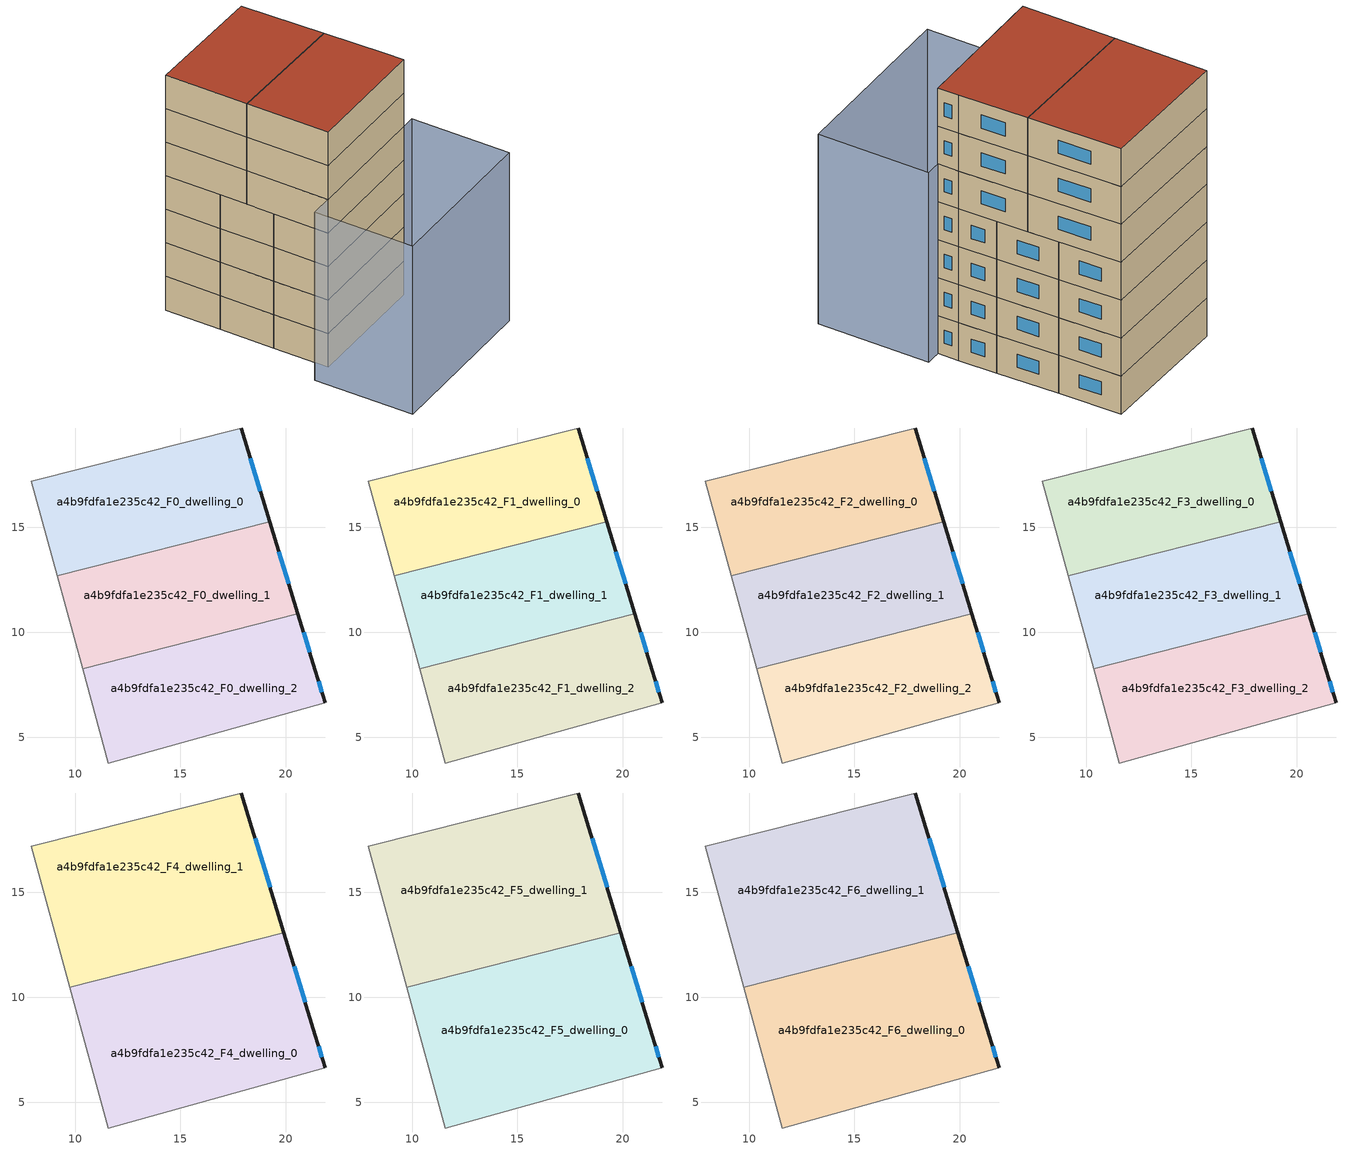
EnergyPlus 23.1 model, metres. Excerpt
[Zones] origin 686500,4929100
a4b9fdfa1e235c42_F0_dwelling_0
 floor ground (EU_floor_Construction): 17.89,19.72 19.25,15.27 9.14,12.69 7.92,17.18 z0
 wall outside (EU_wall_Construction): 19.25,15.27 17.89,19.72 z0:3
 wall adiabatic (EU_wall_Construction): 17.89,19.72 7.92,17.18 9.14,12.69 z0:3
 wall to a4b9fdfa1e235c42_F0_dwelling_1 (EU_wall_Construction): 9.14,12.69 19.25,15.27 z0:3
 window (EU_Window_Construction): 18.81,16.71 18.33,18.27 z0.98:2.02
a4b9fdfa1e235c42_F0_dwelling_1
 floor ground (EU_floor_Construction): 19.25,15.27 20.59,10.88 10.35,8.27 9.14,12.69 z0
 wall outside (EU_wall_Construction): 20.59,10.88 19.25,15.27 z0:3
 wall adiabatic (EU_wall_Construction): 9.14,12.69 10.35,8.27 z0:3
 wall to a4b9fdfa1e235c42_F0_dwelling_2 (EU_wall_Construction): 10.35,8.27 20.59,10.88 z0:3
 window (EU_Window_Construction): 20.15,12.3 19.68,13.84 z0.98:2.02
a4b9fdfa1e235c42_F0_dwelling_2
 floor ground (EU_floor_Construction): 20.59,10.88 21.42,8.18 21.88,6.66 11.58,3.79 10.35,8.27 z0
 wall outside (EU_wall_Construction): 21.88,6.66 21.42,8.18 20.59,10.88 z0:3
 wall adiabatic (EU_wall_Construction): 10.35,8.27 11.58,3.79 21.88,6.66 z0:3
 window (EU_Window_Construction): 21.73,7.15 21.57,7.68 / 21.15,9.05 20.86,10 z0.98:2.02
a4b9fdfa1e235c42_F1_dwelling_0
 floor to a4b9fdfa1e235c42_F0_dwelling_0 (EU_floor_Construction): 17.89,19.72 19.25,15.27 9.14,12.69 7.92,17.18 z3
 wall outside (EU_wall_Construction): 19.25,15.27 17.89,19.72 z3:6
 wall adiabatic (EU_wall_Construction): 17.89,19.72 7.92,17.18 9.14,12.69 z3:6
 wall to a4b9fdfa1e235c42_F1_dwelling_1 (EU_wall_Construction): 9.14,12.69 19.25,15.27 z3:6
 window (EU_Window_Construction): 18.81,16.71 18.33,18.27 z3.98:5.02
a4b9fdfa1e235c42_F1_dwelling_1
 floor to a4b9fdfa1e235c42_F0_dwelling_1 (EU_floor_Construction): 19.25,15.27 20.59,10.88 10.35,8.27 9.14,12.69 z3
 wall outside (EU_wall_Construction): 20.59,10.88 19.25,15.27 z3:6
 wall adiabatic (EU_wall_Construction): 9.14,12.69 10.35,8.27 z3:6
 wall to a4b9fdfa1e235c42_F1_dwelling_2 (EU_wall_Construction): 10.35,8.27 20.59,10.88 z3:6
 window (EU_Window_Construction): 20.15,12.3 19.68,13.84 z3.98:5.02
a4b9fdfa1e235c42_F1_dwelling_2
 floor to a4b9fdfa1e235c42_F0_dwelling_2 (EU_floor_Construction): 20.59,10.88 21.42,8.18 21.88,6.66 11.58,3.79 10.35,8.27 z3
 wall outside (EU_wall_Construction): 21.88,6.66 21.42,8.18 20.59,10.88 z3:6
 wall adiabatic (EU_wall_Construction): 10.35,8.27 11.58,3.79 21.88,6.66 z3:6
 window (EU_Window_Construction): 21.73,7.15 21.57,7.68 / 21.15,9.05 20.86,10 z3.98:5.02
a4b9fdfa1e235c42_F2_dwelling_0
 floor to a4b9fdfa1e235c42_F1_dwelling_0 (EU_floor_Construction): 17.89,19.72 19.25,15.27 9.14,12.69 7.92,17.18 z6
 wall outside (EU_wall_Construction): 19.25,15.27 17.89,19.72 z6:9
 wall adiabatic (EU_wall_Construction): 17.89,19.72 7.92,17.18 9.14,12.69 z6:9
 wall to a4b9fdfa1e235c42_F2_dwelling_1 (EU_wall_Construction): 9.14,12.69 19.25,15.27 z6:9
 window (EU_Window_Construction): 18.81,16.71 18.33,18.27 z6.98:8.02
a4b9fdfa1e235c42_F2_dwelling_1
 floor to a4b9fdfa1e235c42_F1_dwelling_1 (EU_floor_Construction): 19.25,15.27 20.59,10.88 10.35,8.27 9.14,12.69 z6
 wall outside (EU_wall_Construction): 20.59,10.88 19.25,15.27 z6:9
 wall adiabatic (EU_wall_Construction): 9.14,12.69 10.35,8.27 z6:9
 wall to a4b9fdfa1e235c42_F2_dwelling_2 (EU_wall_Construction): 10.35,8.27 20.59,10.88 z6:9
 window (EU_Window_Construction): 20.15,12.3 19.68,13.84 z6.98:8.02
a4b9fdfa1e235c42_F2_dwelling_2
 floor to a4b9fdfa1e235c42_F1_dwelling_2 (EU_floor_Construction): 20.59,10.88 21.42,8.18 21.88,6.66 11.58,3.79 10.35,8.27 z6
 wall outside (EU_wall_Construction): 21.88,6.66 21.42,8.18 20.59,10.88 z6:9
 wall adiabatic (EU_wall_Construction): 10.35,8.27 11.58,3.79 21.88,6.66 z6:9
 window (EU_Window_Construction): 21.73,7.15 21.57,7.68 / 21.15,9.05 20.86,10 z6.98:8.02
a4b9fdfa1e235c42_F3_dwelling_0
 floor to a4b9fdfa1e235c42_F2_dwelling_0 (EU_floor_Construction): 17.89,19.72 19.25,15.27 9.14,12.69 7.92,17.18 z9
 wall outside (EU_wall_Construction): 19.25,15.27 17.89,19.72 z9:12
 wall adiabatic (EU_wall_Construction): 17.89,19.72 7.92,17.18 9.14,12.69 z9:12
 wall to a4b9fdfa1e235c42_F3_dwelling_1 (EU_wall_Construction): 9.14,12.69 19.25,15.27 z9:12
 window (EU_Window_Construction): 18.81,16.71 18.33,18.27 z9.98:11.02
a4b9fdfa1e235c42_F3_dwelling_1
 floor to a4b9fdfa1e235c42_F2_dwelling_1 (EU_floor_Construction): 19.25,15.27 20.59,10.88 10.35,8.27 9.14,12.69 z9
 wall outside (EU_wall_Construction): 20.59,10.88 19.25,15.27 z9:12
 wall adiabatic (EU_wall_Construction): 9.14,12.69 10.35,8.27 z9:12
 wall to a4b9fdfa1e235c42_F3_dwelling_2 (EU_wall_Construction): 10.35,8.27 20.59,10.88 z9:12
 window (EU_Window_Construction): 20.15,12.3 19.68,13.84 z9.98:11.02
a4b9fdfa1e235c42_F3_dwelling_2
 floor to a4b9fdfa1e235c42_F2_dwelling_2 (EU_floor_Construction): 20.59,10.88 21.42,8.18 21.88,6.66 11.58,3.79 10.35,8.27 z9
 wall outside (EU_wall_Construction): 21.88,6.66 21.42,8.18 20.59,10.88 z9:12
 wall adiabatic (EU_wall_Construction): 10.35,8.27 11.58,3.79 21.88,6.66 z9:12
 window (EU_Window_Construction): 21.73,7.15 21.57,7.68 / 21.15,9.05 20.86,10 z9.98:11.02
a4b9fdfa1e235c42_F4_dwelling_0
 floor to a4b9fdfa1e235c42_F3_dwelling_2 (EU_floor_Construction): 20.59,10.88 21.42,8.18 21.88,6.66 11.58,3.79 10.35,8.27 z12
 floor to a4b9fdfa1e235c42_F3_dwelling_1 (EU_floor_Construction): 19.92,13.06 20.59,10.88 10.35,8.27 9.75,10.47 z12
 wall outside (EU_wall_Construction): 21.88,6.66 21.42,8.18 19.92,13.07 z12:15
 wall adiabatic (EU_wall_Construction): 9.75,10.47 11.58,3.79 21.88,6.66 z12:15
 wall to a4b9fdfa1e235c42_F4_dwelling_1 (EU_wall_Construction): 19.92,13.07 9.75,10.47 z12:15
 window (EU_Window_Construction): 20.93,9.77 20.41,11.48 / 21.73,7.15 21.57,7.68 z12.98:14.02
a4b9fdfa1e235c42_F4_dwelling_1
 floor to a4b9fdfa1e235c42_F3_dwelling_0 (EU_floor_Construction): 17.89,19.72 19.25,15.27 9.14,12.69 7.92,17.18 z12
 floor to a4b9fdfa1e235c42_F3_dwelling_1 (EU_floor_Construction): 19.25,15.27 19.92,13.06 9.75,10.47 9.14,12.69 z12
 wall outside (EU_wall_Construction): 19.92,13.07 17.89,19.72 z12:15
 wall adiabatic (EU_wall_Construction): 17.89,19.72 7.92,17.18 9.75,10.47 z12:15
 window (EU_Window_Construction): 19.26,15.23 18.55,17.55 z12.98:14.02
a4b9fdfa1e235c42_F5_dwelling_0
 floor to a4b9fdfa1e235c42_F4_dwelling_0 (EU_floor_Construction): 19.92,13.07 21.42,8.18 21.88,6.66 11.58,3.79 9.75,10.47 z15
 wall outside (EU_wall_Construction): 21.88,6.66 21.42,8.18 19.92,13.07 z15:18
 wall adiabatic (EU_wall_Construction): 9.75,10.47 11.58,3.79 21.88,6.66 z15:18
 wall to a4b9fdfa1e235c42_F5_dwelling_1 (EU_wall_Construction): 19.92,13.07 9.75,10.47 z15:18
 window (EU_Window_Construction): 20.93,9.77 20.41,11.48 / 21.73,7.15 21.57,7.68 z15.98:17.02
a4b9fdfa1e235c42_F5_dwelling_1
 floor to a4b9fdfa1e235c42_F4_dwelling_1 (EU_floor_Construction): 17.89,19.72 19.92,13.07 9.75,10.47 7.92,17.18 z15
 wall outside (EU_wall_Construction): 19.92,13.07 17.89,19.72 z15:18
 wall adiabatic (EU_wall_Construction): 17.89,19.72 7.92,17.18 9.75,10.47 z15:18
 window (EU_Window_Construction): 19.26,15.23 18.55,17.55 z15.98:17.02
a4b9fdfa1e235c42_F6_dwelling_0
 floor to a4b9fdfa1e235c42_F5_dwelling_0 (EU_floor_Construction): 19.92,13.07 21.42,8.18 21.88,6.66 11.58,3.79 9.75,10.47 z18
 wall outside (EU_wall_Construction): 21.88,6.66 21.42,8.18 19.92,13.07 z18:21
 wall adiabatic (EU_wall_Construction): 9.75,10.47 11.58,3.79 21.88,6.66 z18:21
 wall to a4b9fdfa1e235c42_F6_dwelling_1 (EU_wall_Construction): 19.92,13.07 9.75,10.47 z18:21
 window (EU_Window_Construction): 20.93,9.77 20.41,11.48 / 21.73,7.15 21.57,7.68 z18.98:20.02
 roof outside (EU_roof_Construction): 21.88,6.66 21.42,8.18 19.92,13.07 9.75,10.47 11.58,3.79 z21
a4b9fdfa1e235c42_F6_dwelling_1
 floor to a4b9fdfa1e235c42_F5_dwelling_1 (EU_floor_Construction): 17.89,19.72 19.92,13.07 9.75,10.47 7.92,17.18 z18
 wall outside (EU_wall_Construction): 19.92,13.07 17.89,19.72 z18:21
 wall adiabatic (EU_wall_Construction): 17.89,19.72 7.92,17.18 9.75,10.47 z18:21
 window (EU_Window_Construction): 19.26,15.23 18.55,17.55 z18.98:20.02
 roof outside (EU_roof_Construction): 19.92,13.07 17.89,19.72 7.92,17.18 9.75,10.47 z21
shading: 9.78,3.3 22.96,6.99 / 22.96,6.99 25.21,-1.02 / 25.21,-1.02 12.02,-4.71 / 12.02,-4.71 9.78,3.3 z0:15
[Building]
EU S2 Campaign: North Axis=0; Terrain=City; Solar Distribution=FullExterior
[Site:Location]
Bologna: Latitude=44.5; Longitude=11.25; Time Zone=1; Elevation=37
[SizingPeriod:WeatherFileDays]
AnnualSizingPeriod: Begin Month=1; Begin Day of Month=1; End Month=12; End Day of Month=31; Day of Week for Start Day=Monday; Use Weather File Daylight Saving Period=No; Use Weather File Rain and Snow Indicators=No
[MATERIAL]
EU_InternalMass_Material: Roughness=MediumRough; Thickness=0.1; Conductivity=1; Density=1800; Specific Heat=900; Thermal Absorptance=0.9; Solar Absorptance=0.7; Visible Absorptance=0.7
[MATERIAL:NOMASS] Roughness=MediumRough; Thermal Absorptance=0.9; Solar Absorptance=0.7; Visible Absorptance=0.7
Name | Thermal Resistance
EU_wall_NoMass | 0.905828
EU_roof_NoMass | 0.37593
EU_floor_NoMass | 0.67114
[WINDOWMATERIAL:SIMPLEGLAZINGSYSTEM]
EU_Window_SimpleGlazing: UFactor=4.52486; Solar Heat Gain Coefficient=0.85; Visible Transmittance=0.85
[CONSTRUCTION]
EU_wall_Construction: EU_wall_NoMass
EU_roof_Construction: EU_roof_NoMass
EU_floor_Construction: EU_floor_NoMass
EU_Window_Construction: EU_Window_SimpleGlazing
EU_InternalMass_Construction: EU_InternalMass_Material
[ZONE] Type=1; Multiplier=1; Ceiling Height=autocalculate; Floor Area=autocalculate; Part of Total Floor Area=Yes
Name | Volume
a4b9fdfa1e235c42_F0_dwelling_0; a4b9fdfa1e235c42_F1_dwelling_0; a4b9fdfa1e235c42_F2_dwelling_0; a4b9fdfa1e235c42_F3_dwelling_0 | 144.408
a4b9fdfa1e235c42_F4_dwelling_0; a4b9fdfa1e235c42_F5_dwelling_0; a4b9fdfa1e235c42_F6_dwelling_0 | 216.612
a4b9fdfa1e235c42_F0_dwelling_1; a4b9fdfa1e235c42_F1_dwelling_1; a4b9fdfa1e235c42_F2_dwelling_1; a4b9fdfa1e235c42_F3_dwelling_1 | 144.413
a4b9fdfa1e235c42_F4_dwelling_1; a4b9fdfa1e235c42_F5_dwelling_1; a4b9fdfa1e235c42_F6_dwelling_1 | 216.609
a4b9fdfa1e235c42_F0_dwelling_2; a4b9fdfa1e235c42_F1_dwelling_2; a4b9fdfa1e235c42_F2_dwelling_2; a4b9fdfa1e235c42_F3_dwelling_2 | 144.396
[INTERNALMASS] Construction=EU_InternalMass_Construction
Name | Zone or ZoneList | Surface Area
a4b9fdfa1e235c42_F0_dwelling_0_EU_InternalMass | a4b9fdfa1e235c42_F0_dwelling_0 | 48.1359
a4b9fdfa1e235c42_F0_dwelling_1_EU_InternalMass | a4b9fdfa1e235c42_F0_dwelling_1 | 48.1376
a4b9fdfa1e235c42_F0_dwelling_2_EU_InternalMass | a4b9fdfa1e235c42_F0_dwelling_2 | 48.1324
a4b9fdfa1e235c42_F1_dwelling_0_EU_InternalMass | a4b9fdfa1e235c42_F1_dwelling_0 | 48.1359
a4b9fdfa1e235c42_F1_dwelling_1_EU_InternalMass | a4b9fdfa1e235c42_F1_dwelling_1 | 48.1376
a4b9fdfa1e235c42_F1_dwelling_2_EU_InternalMass | a4b9fdfa1e235c42_F1_dwelling_2 | 48.1324
a4b9fdfa1e235c42_F2_dwelling_0_EU_InternalMass | a4b9fdfa1e235c42_F2_dwelling_0 | 48.1359
a4b9fdfa1e235c42_F2_dwelling_1_EU_InternalMass | a4b9fdfa1e235c42_F2_dwelling_1 | 48.1376
a4b9fdfa1e235c42_F2_dwelling_2_EU_InternalMass | a4b9fdfa1e235c42_F2_dwelling_2 | 48.1324
a4b9fdfa1e235c42_F3_dwelling_0_EU_InternalMass | a4b9fdfa1e235c42_F3_dwelling_0 | 48.1359
a4b9fdfa1e235c42_F3_dwelling_1_EU_InternalMass | a4b9fdfa1e235c42_F3_dwelling_1 | 48.1376
a4b9fdfa1e235c42_F3_dwelling_2_EU_InternalMass | a4b9fdfa1e235c42_F3_dwelling_2 | 48.1324
a4b9fdfa1e235c42_F4_dwelling_0_EU_InternalMass | a4b9fdfa1e235c42_F4_dwelling_0 | 72.2072
a4b9fdfa1e235c42_F4_dwelling_1_EU_InternalMass | a4b9fdfa1e235c42_F4_dwelling_1 | 72.2056
a4b9fdfa1e235c42_F5_dwelling_0_EU_InternalMass | a4b9fdfa1e235c42_F5_dwelling_0 | 72.2072
a4b9fdfa1e235c42_F5_dwelling_1_EU_InternalMass | a4b9fdfa1e235c42_F5_dwelling_1 | 72.2056
a4b9fdfa1e235c42_F6_dwelling_0_EU_InternalMass | a4b9fdfa1e235c42_F6_dwelling_0 | 72.2072
a4b9fdfa1e235c42_F6_dwelling_1_EU_InternalMass | a4b9fdfa1e235c42_F6_dwelling_1 | 72.2056
[OTHEREQUIPMENT] Fuel Type=Electricity; Design Level Calculation Method=Watts/Area; Power per Zone Floor Area=1; Fraction Latent=0; Fraction Radiant=0; Fraction Lost=0; Carbon Dioxide Generation Rate=0; EndUse Subcategory=EU_Step8_InternalGains
Name | Zone or ZoneList or Space or SpaceList | Schedule
EU_Step8_InternalGain_a4b9fdfa1e235c42_F0_dwelling_0_f000 | a4b9fdfa1e235c42_F0_dwelling_0 | EU_Step8_GainSchedule_a4b9fdfa1e235c42_F0_dwelling_0_f000
EU_Step8_InternalGain_a4b9fdfa1e235c42_F0_dwelling_1_f000 | a4b9fdfa1e235c42_F0_dwelling_1 | EU_Step8_GainSchedule_a4b9fdfa1e235c42_F0_dwelling_1_f000
EU_Step8_InternalGain_a4b9fdfa1e235c42_F0_dwelling_2_f000 | a4b9fdfa1e235c42_F0_dwelling_2 | EU_Step8_GainSchedule_a4b9fdfa1e235c42_F0_dwelling_2_f000
EU_Step8_InternalGain_a4b9fdfa1e235c42_F1_dwelling_0_f000 | a4b9fdfa1e235c42_F1_dwelling_0 | EU_Step8_GainSchedule_a4b9fdfa1e235c42_F1_dwelling_0_f000
EU_Step8_InternalGain_a4b9fdfa1e235c42_F1_dwelling_1_f000 | a4b9fdfa1e235c42_F1_dwelling_1 | EU_Step8_GainSchedule_a4b9fdfa1e235c42_F1_dwelling_1_f000
EU_Step8_InternalGain_a4b9fdfa1e235c42_F1_dwelling_2_f000 | a4b9fdfa1e235c42_F1_dwelling_2 | EU_Step8_GainSchedule_a4b9fdfa1e235c42_F1_dwelling_2_f000
EU_Step8_InternalGain_a4b9fdfa1e235c42_F2_dwelling_0_f000 | a4b9fdfa1e235c42_F2_dwelling_0 | EU_Step8_GainSchedule_a4b9fdfa1e235c42_F2_dwelling_0_f000
EU_Step8_InternalGain_a4b9fdfa1e235c42_F2_dwelling_1_f000 | a4b9fdfa1e235c42_F2_dwelling_1 | EU_Step8_GainSchedule_a4b9fdfa1e235c42_F2_dwelling_1_f000
EU_Step8_InternalGain_a4b9fdfa1e235c42_F2_dwelling_2_f000 | a4b9fdfa1e235c42_F2_dwelling_2 | EU_Step8_GainSchedule_a4b9fdfa1e235c42_F2_dwelling_2_f000
EU_Step8_InternalGain_a4b9fdfa1e235c42_F3_dwelling_0_f000 | a4b9fdfa1e235c42_F3_dwelling_0 | EU_Step8_GainSchedule_a4b9fdfa1e235c42_F3_dwelling_0_f000
EU_Step8_InternalGain_a4b9fdfa1e235c42_F3_dwelling_1_f000 | a4b9fdfa1e235c42_F3_dwelling_1 | EU_Step8_GainSchedule_a4b9fdfa1e235c42_F3_dwelling_1_f000
EU_Step8_InternalGain_a4b9fdfa1e235c42_F3_dwelling_2_f000 | a4b9fdfa1e235c42_F3_dwelling_2 | EU_Step8_GainSchedule_a4b9fdfa1e235c42_F3_dwelling_2_f000
EU_Step8_InternalGain_a4b9fdfa1e235c42_F4_dwelling_0_f000 | a4b9fdfa1e235c42_F4_dwelling_0 | EU_Step8_GainSchedule_a4b9fdfa1e235c42_F4_dwelling_0_f000
EU_Step8_InternalGain_a4b9fdfa1e235c42_F4_dwelling_1_f000 | a4b9fdfa1e235c42_F4_dwelling_1 | EU_Step8_GainSchedule_a4b9fdfa1e235c42_F4_dwelling_1_f000
EU_Step8_InternalGain_a4b9fdfa1e235c42_F5_dwelling_0_f000 | a4b9fdfa1e235c42_F5_dwelling_0 | EU_Step8_GainSchedule_a4b9fdfa1e235c42_F5_dwelling_0_f000
EU_Step8_InternalGain_a4b9fdfa1e235c42_F5_dwelling_1_f000 | a4b9fdfa1e235c42_F5_dwelling_1 | EU_Step8_GainSchedule_a4b9fdfa1e235c42_F5_dwelling_1_f000
EU_Step8_InternalGain_a4b9fdfa1e235c42_F6_dwelling_0_f000 | a4b9fdfa1e235c42_F6_dwelling_0 | EU_Step8_GainSchedule_a4b9fdfa1e235c42_F6_dwelling_0_f000
EU_Step8_InternalGain_a4b9fdfa1e235c42_F6_dwelling_1_f000 | a4b9fdfa1e235c42_F6_dwelling_1 | EU_Step8_GainSchedule_a4b9fdfa1e235c42_F6_dwelling_1_f000
[ZONEVENTILATION:DESIGNFLOWRATE] Schedule=EU_AlwaysOn; Design Flow Rate Calculation Method=AirChanges/Hour; Air Changes per Hour=0.73129; Ventilation Type=Natural; Fan Pressure Rise=0; Fan Total Efficiency=1; Constant Term Coefficient=1; Temperature Term Coefficient=0; Velocity Term Coefficient=0; Velocity Squared Term Coefficient=0; Minimum Indoor Temperature=-100; Maximum Indoor Temperature=100; Delta Temperature=-100; Minimum Outdoor Temperature=-100; Maximum Outdoor Temperature=100; Maximum Wind Speed=40
Name | Zone or ZoneList or Space or SpaceList
EU_ConstantAir_a4b9fdfa1e235c42_F0_dwelling_0 | a4b9fdfa1e235c42_F0_dwelling_0
EU_ConstantAir_a4b9fdfa1e235c42_F0_dwelling_1 | a4b9fdfa1e235c42_F0_dwelling_1
EU_ConstantAir_a4b9fdfa1e235c42_F0_dwelling_2 | a4b9fdfa1e235c42_F0_dwelling_2
EU_ConstantAir_a4b9fdfa1e235c42_F1_dwelling_0 | a4b9fdfa1e235c42_F1_dwelling_0
EU_ConstantAir_a4b9fdfa1e235c42_F1_dwelling_1 | a4b9fdfa1e235c42_F1_dwelling_1
EU_ConstantAir_a4b9fdfa1e235c42_F1_dwelling_2 | a4b9fdfa1e235c42_F1_dwelling_2
EU_ConstantAir_a4b9fdfa1e235c42_F2_dwelling_0 | a4b9fdfa1e235c42_F2_dwelling_0
EU_ConstantAir_a4b9fdfa1e235c42_F2_dwelling_1 | a4b9fdfa1e235c42_F2_dwelling_1
EU_ConstantAir_a4b9fdfa1e235c42_F2_dwelling_2 | a4b9fdfa1e235c42_F2_dwelling_2
EU_ConstantAir_a4b9fdfa1e235c42_F3_dwelling_0 | a4b9fdfa1e235c42_F3_dwelling_0
EU_ConstantAir_a4b9fdfa1e235c42_F3_dwelling_1 | a4b9fdfa1e235c42_F3_dwelling_1
EU_ConstantAir_a4b9fdfa1e235c42_F3_dwelling_2 | a4b9fdfa1e235c42_F3_dwelling_2
EU_ConstantAir_a4b9fdfa1e235c42_F4_dwelling_0 | a4b9fdfa1e235c42_F4_dwelling_0
EU_ConstantAir_a4b9fdfa1e235c42_F4_dwelling_1 | a4b9fdfa1e235c42_F4_dwelling_1
EU_ConstantAir_a4b9fdfa1e235c42_F5_dwelling_0 | a4b9fdfa1e235c42_F5_dwelling_0
EU_ConstantAir_a4b9fdfa1e235c42_F5_dwelling_1 | a4b9fdfa1e235c42_F5_dwelling_1
EU_ConstantAir_a4b9fdfa1e235c42_F6_dwelling_0 | a4b9fdfa1e235c42_F6_dwelling_0
EU_ConstantAir_a4b9fdfa1e235c42_F6_dwelling_1 | a4b9fdfa1e235c42_F6_dwelling_1
[HVACTEMPLATE:THERMOSTAT] Constant Heating Setpoint=20; Constant Cooling Setpoint=50
EU_HeatOnly_a4b9fdfa1e235c42_F0_dwelling_0; EU_HeatOnly_a4b9fdfa1e235c42_F0_dwelling_1; EU_HeatOnly_a4b9fdfa1e235c42_F0_dwelling_2; EU_HeatOnly_a4b9fdfa1e235c42_F1_dwelling_0; EU_HeatOnly_a4b9fdfa1e235c42_F1_dwelling_1; EU_HeatOnly_a4b9fdfa1e235c42_F1_dwelling_2; EU_HeatOnly_a4b9fdfa1e235c42_F2_dwelling_0; EU_HeatOnly_a4b9fdfa1e235c42_F2_dwelling_1; EU_HeatOnly_a4b9fdfa1e235c42_F2_dwelling_2; EU_HeatOnly_a4b9fdfa1e235c42_F3_dwelling_0; EU_HeatOnly_a4b9fdfa1e235c42_F3_dwelling_1; EU_HeatOnly_a4b9fdfa1e235c42_F3_dwelling_2; EU_HeatOnly_a4b9fdfa1e235c42_F4_dwelling_0; EU_HeatOnly_a4b9fdfa1e235c42_F4_dwelling_1; EU_HeatOnly_a4b9fdfa1e235c42_F5_dwelling_0; EU_HeatOnly_a4b9fdfa1e235c42_F5_dwelling_1; EU_HeatOnly_a4b9fdfa1e235c42_F6_dwelling_0; EU_HeatOnly_a4b9fdfa1e235c42_F6_dwelling_1
[HVACTEMPLATE:ZONE:IDEALLOADSAIRSYSTEM] System Availability Schedule=EU_AlwaysOn; Maximum Heating Supply Air Temperature=50; Minimum Cooling Supply Air Temperature=13; Maximum Heating Supply Air Humidity Ratio=0.0156; Minimum Cooling Supply Air Humidity Ratio=0.0077; Heating Limit=NoLimit; Cooling Limit=NoLimit; Heating Availability Schedule=EU_AlwaysOn; Cooling Availability Schedule=EU_CoolingOff; Dehumidification Control Type=ConstantSensibleHeatRatio; Cooling Sensible Heat Ratio=0.7; Dehumidification Setpoint=60; Humidification Control Type=None; Humidification Setpoint=30; Outdoor Air Method=None; Outdoor Air Flow Rate per Person=0.00944; Outdoor Air Flow Rate per Zone Floor Area=0; Outdoor Air Flow Rate per Zone=0; Demand Controlled Ventilation Type=None; Outdoor Air Economizer Type=NoEconomizer; Heat Recovery Type=None; Sensible Heat Recovery Effectiveness=0.7; Latent Heat Recovery Effectiveness=0.65
Name | Template Thermostat
a4b9fdfa1e235c42_F0_dwelling_0 | EU_HeatOnly_a4b9fdfa1e235c42_F0_dwelling_0
a4b9fdfa1e235c42_F0_dwelling_1 | EU_HeatOnly_a4b9fdfa1e235c42_F0_dwelling_1
a4b9fdfa1e235c42_F0_dwelling_2 | EU_HeatOnly_a4b9fdfa1e235c42_F0_dwelling_2
a4b9fdfa1e235c42_F1_dwelling_0 | EU_HeatOnly_a4b9fdfa1e235c42_F1_dwelling_0
a4b9fdfa1e235c42_F1_dwelling_1 | EU_HeatOnly_a4b9fdfa1e235c42_F1_dwelling_1
a4b9fdfa1e235c42_F1_dwelling_2 | EU_HeatOnly_a4b9fdfa1e235c42_F1_dwelling_2
a4b9fdfa1e235c42_F2_dwelling_0 | EU_HeatOnly_a4b9fdfa1e235c42_F2_dwelling_0
a4b9fdfa1e235c42_F2_dwelling_1 | EU_HeatOnly_a4b9fdfa1e235c42_F2_dwelling_1
a4b9fdfa1e235c42_F2_dwelling_2 | EU_HeatOnly_a4b9fdfa1e235c42_F2_dwelling_2
a4b9fdfa1e235c42_F3_dwelling_0 | EU_HeatOnly_a4b9fdfa1e235c42_F3_dwelling_0
a4b9fdfa1e235c42_F3_dwelling_1 | EU_HeatOnly_a4b9fdfa1e235c42_F3_dwelling_1
a4b9fdfa1e235c42_F3_dwelling_2 | EU_HeatOnly_a4b9fdfa1e235c42_F3_dwelling_2
a4b9fdfa1e235c42_F4_dwelling_0 | EU_HeatOnly_a4b9fdfa1e235c42_F4_dwelling_0
a4b9fdfa1e235c42_F4_dwelling_1 | EU_HeatOnly_a4b9fdfa1e235c42_F4_dwelling_1
a4b9fdfa1e235c42_F5_dwelling_0 | EU_HeatOnly_a4b9fdfa1e235c42_F5_dwelling_0
a4b9fdfa1e235c42_F5_dwelling_1 | EU_HeatOnly_a4b9fdfa1e235c42_F5_dwelling_1
a4b9fdfa1e235c42_F6_dwelling_0 | EU_HeatOnly_a4b9fdfa1e235c42_F6_dwelling_0
a4b9fdfa1e235c42_F6_dwelling_1 | EU_HeatOnly_a4b9fdfa1e235c42_F6_dwelling_1
[SIZING:ZONE] Zone Cooling Design Supply Air Temperature Input Method=SupplyAirTemperature; Zone Cooling Design Supply Air Temperature=13; Zone Heating Design Supply Air Temperature Input Method=SupplyAirTemperature; Zone Heating Design Supply Air Temperature=50; Zone Cooling Design Supply Air Humidity Ratio=0.008; Zone Heating Design Supply Air Humidity Ratio=0.008; Cooling Design Air Flow Method=DesignDay; Cooling Design Air Flow Rate=0; Cooling Minimum Air Flow per Zone Floor Area=0.000762; Cooling Minimum Air Flow=0; Cooling Minimum Air Flow Fraction=0.2; Heating Design Air Flow Method=DesignDay; Heating Design Air Flow Rate=0; Heating Maximum Air Flow per Zone Floor Area=0.002032; Heating Maximum Air Flow=0.141576; Heating Maximum Air Flow Fraction=0.3; Account for Dedicated Outdoor Air System=No; Dedicated Outdoor Air System Control Strategy=NeutralSupplyAir; Dedicated Outdoor Air Low Setpoint Temperature for Design=autosize; Dedicated Outdoor Air High Setpoint Temperature for Design=autosize; Zone Load Sizing Method=Sensible Load Only No Latent Load; Zone Latent Cooling Design Supply Air Humidity Ratio Input Method=HumidityRatioDifference; Zone Cooling Design Supply Air Humidity Ratio Difference=0.005; Zone Latent Heating Design Supply Air Humidity Ratio Input Method=HumidityRatioDifference; Zone Humidification Design Supply Air Humidity Ratio Difference=0.005
a4b9fdfa1e235c42_F0_dwelling_0; a4b9fdfa1e235c42_F0_dwelling_1; a4b9fdfa1e235c42_F0_dwelling_2; a4b9fdfa1e235c42_F1_dwelling_0; a4b9fdfa1e235c42_F1_dwelling_1; a4b9fdfa1e235c42_F1_dwelling_2; a4b9fdfa1e235c42_F2_dwelling_0; a4b9fdfa1e235c42_F2_dwelling_1; a4b9fdfa1e235c42_F2_dwelling_2; a4b9fdfa1e235c42_F3_dwelling_0; a4b9fdfa1e235c42_F3_dwelling_1; a4b9fdfa1e235c42_F3_dwelling_2; a4b9fdfa1e235c42_F4_dwelling_0; a4b9fdfa1e235c42_F4_dwelling_1; a4b9fdfa1e235c42_F5_dwelling_0; a4b9fdfa1e235c42_F5_dwelling_1; a4b9fdfa1e235c42_F6_dwelling_0; a4b9fdfa1e235c42_F6_dwelling_1
[SCHEDULE:CONSTANT]
Name | Hourly Value
EU_AlwaysOn | 1
EU_CoolingOff | 0
[SCHEDULE:FILE] Column Number=1; Rows to Skip at Top=0; Number of Hours of Data=8760; Column Separator=Comma; Interpolate to Timestep=No; Minutes per Item=60; Adjust Schedule for Daylight Savings=Yes
Name | File
EU_Step8_GainSchedule_a4b9fdfa1e235c42_F0_dwelling_0_f000 | ../../schedules/a4b9fdfa1e235c42/a4b9fdfa1e235c42_F0_dwelling_0_f000_gain.csv
EU_Step8_GainSchedule_a4b9fdfa1e235c42_F0_dwelling_1_f000 | ../../schedules/a4b9fdfa1e235c42/a4b9fdfa1e235c42_F0_dwelling_1_f000_gain.csv
EU_Step8_GainSchedule_a4b9fdfa1e235c42_F0_dwelling_2_f000 | ../../schedules/a4b9fdfa1e235c42/a4b9fdfa1e235c42_F0_dwelling_2_f000_gain.csv
EU_Step8_GainSchedule_a4b9fdfa1e235c42_F1_dwelling_0_f000 | ../../schedules/a4b9fdfa1e235c42/a4b9fdfa1e235c42_F1_dwelling_0_f000_gain.csv
EU_Step8_GainSchedule_a4b9fdfa1e235c42_F1_dwelling_1_f000 | ../../schedules/a4b9fdfa1e235c42/a4b9fdfa1e235c42_F1_dwelling_1_f000_gain.csv
EU_Step8_GainSchedule_a4b9fdfa1e235c42_F1_dwelling_2_f000 | ../../schedules/a4b9fdfa1e235c42/a4b9fdfa1e235c42_F1_dwelling_2_f000_gain.csv
EU_Step8_GainSchedule_a4b9fdfa1e235c42_F2_dwelling_0_f000 | ../../schedules/a4b9fdfa1e235c42/a4b9fdfa1e235c42_F2_dwelling_0_f000_gain.csv
EU_Step8_GainSchedule_a4b9fdfa1e235c42_F2_dwelling_1_f000 | ../../schedules/a4b9fdfa1e235c42/a4b9fdfa1e235c42_F2_dwelling_1_f000_gain.csv
EU_Step8_GainSchedule_a4b9fdfa1e235c42_F2_dwelling_2_f000 | ../../schedules/a4b9fdfa1e235c42/a4b9fdfa1e235c42_F2_dwelling_2_f000_gain.csv
EU_Step8_GainSchedule_a4b9fdfa1e235c42_F3_dwelling_0_f000 | ../../schedules/a4b9fdfa1e235c42/a4b9fdfa1e235c42_F3_dwelling_0_f000_gain.csv
EU_Step8_GainSchedule_a4b9fdfa1e235c42_F3_dwelling_1_f000 | ../../schedules/a4b9fdfa1e235c42/a4b9fdfa1e235c42_F3_dwelling_1_f000_gain.csv
EU_Step8_GainSchedule_a4b9fdfa1e235c42_F3_dwelling_2_f000 | ../../schedules/a4b9fdfa1e235c42/a4b9fdfa1e235c42_F3_dwelling_2_f000_gain.csv
EU_Step8_GainSchedule_a4b9fdfa1e235c42_F4_dwelling_0_f000 | ../../schedules/a4b9fdfa1e235c42/a4b9fdfa1e235c42_F4_dwelling_0_f000_gain.csv
EU_Step8_GainSchedule_a4b9fdfa1e235c42_F4_dwelling_1_f000 | ../../schedules/a4b9fdfa1e235c42/a4b9fdfa1e235c42_F4_dwelling_1_f000_gain.csv
EU_Step8_GainSchedule_a4b9fdfa1e235c42_F5_dwelling_0_f000 | ../../schedules/a4b9fdfa1e235c42/a4b9fdfa1e235c42_F5_dwelling_0_f000_gain.csv
EU_Step8_GainSchedule_a4b9fdfa1e235c42_F5_dwelling_1_f000 | ../../schedules/a4b9fdfa1e235c42/a4b9fdfa1e235c42_F5_dwelling_1_f000_gain.csv
EU_Step8_GainSchedule_a4b9fdfa1e235c42_F6_dwelling_0_f000 | ../../schedules/a4b9fdfa1e235c42/a4b9fdfa1e235c42_F6_dwelling_0_f000_gain.csv
EU_Step8_GainSchedule_a4b9fdfa1e235c42_F6_dwelling_1_f000 | ../../schedules/a4b9fdfa1e235c42/a4b9fdfa1e235c42_F6_dwelling_1_f000_gain.csv
